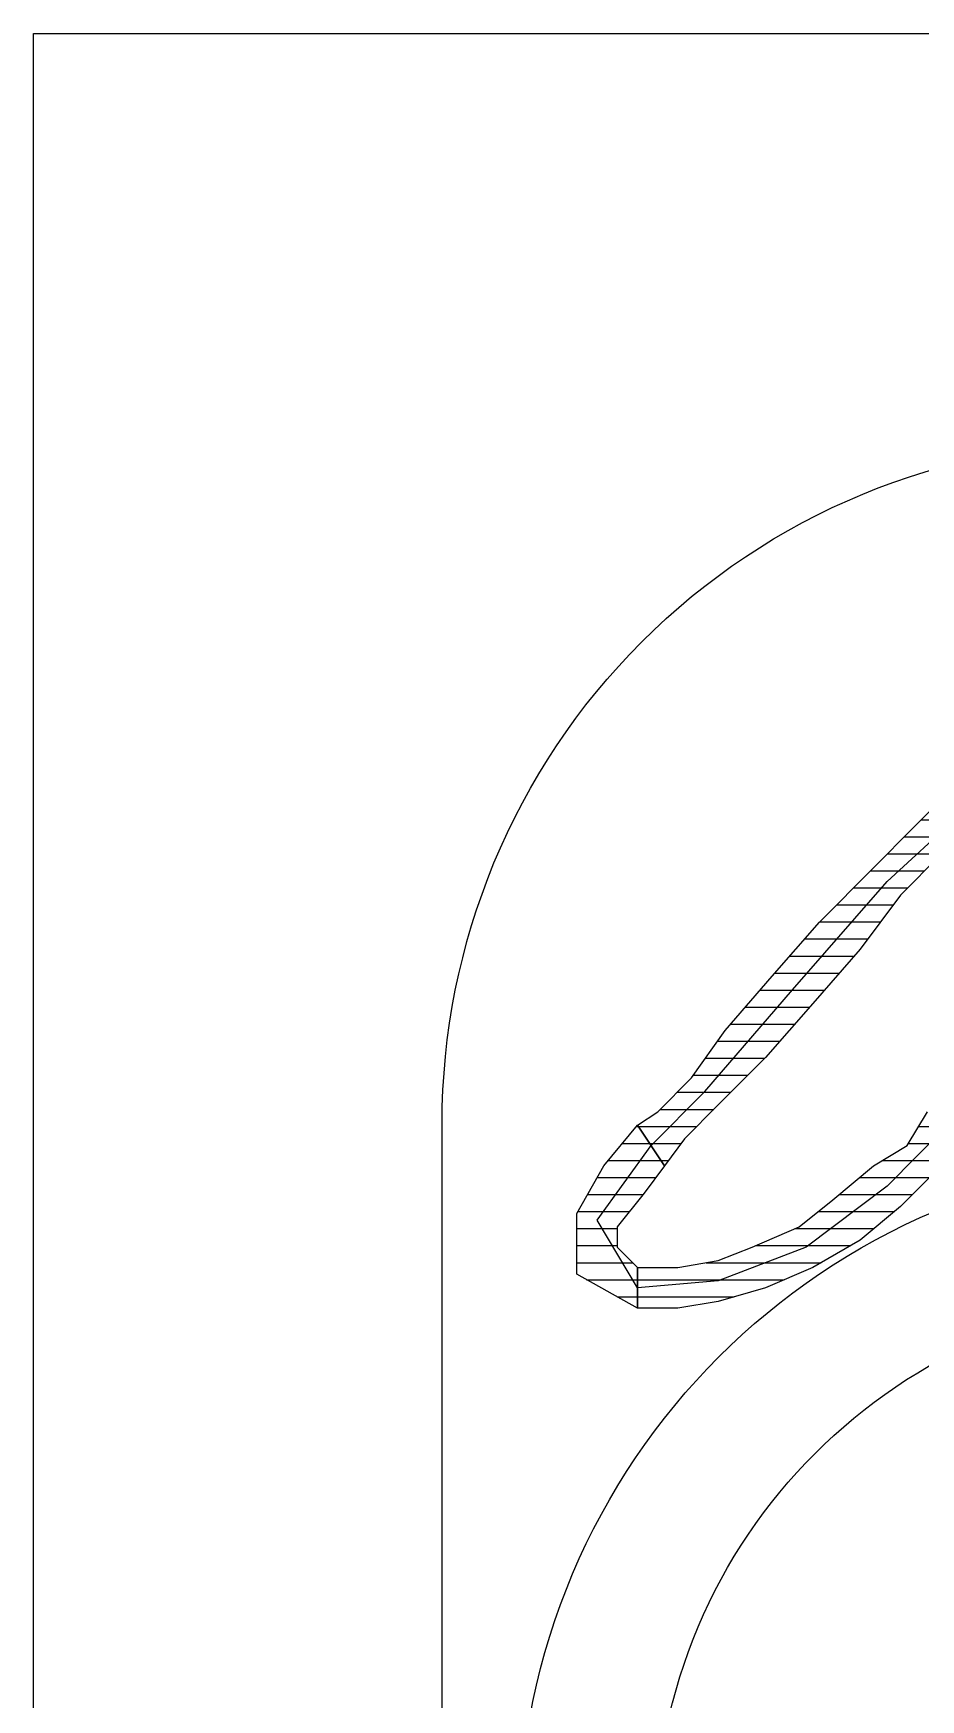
# Model space of a CAD drawing. Header units: millimetres. Extents: x 322668 to 332469, y 13187 to 20117.
# Drawn here: x 327566.42 to 327572.94, y 15771.57 to 15783.8 of the extents above; entities that cross this region are included whole.
import ezdxf

# ---------------------------------------------------------------- set-up
doc = ezdxf.new("R2010")
doc.units = ezdxf.units.MM
doc.header["$LTSCALE"] = 50
doc.header["$MEASUREMENT"] = 0
doc.layers.get('0').update_dxf_attribs({"linetype": 'CONTINUOUS'})
pattern_1 = [(360, (-5108.51305, -673.59423), (1e-16, 0.125), [25])]

# ---------------------------------------------------------------- blocks, each defined once
blk = doc.blocks.new('by')
at = {"ltscale": 30}
h = blk.add_hatch(dxfattribs=at)
h.set_pattern_fill('DC_LINES', color=256, scale=0.1, style=0)
h.set_pattern_definition(pattern_1)
edge = h.paths.add_edge_path(flags=0)
edge.add_line((6357.315, 2243.534), (6357.018, 2243.335))
edge.add_line((6357.018, 2243.335), (6356.721, 2243.037))
edge.add_line((6356.721, 2243.037), (6356.425, 2242.64))
edge.add_line((6356.425, 2242.64), (6356.078, 2242.242))
edge.add_line((6356.078, 2242.242), (6355.732, 2241.845))
edge.add_line((6355.732, 2241.845), (6355.385, 2241.497))
edge.add_line((6355.385, 2241.497), (6355.138, 2241.249))
edge.add_line((6355.138, 2241.249), (6354.99, 2241.05))
edge.add_line((6354.99, 2241.05), (6354.792, 2241.348))
edge.add_line((6354.792, 2241.348), (6354.94, 2241.447))
edge.add_line((6354.94, 2241.447), (6355.187, 2241.696))
edge.add_line((6355.187, 2241.696), (6355.435, 2242.043))
edge.add_line((6355.435, 2242.043), (6355.781, 2242.441))
edge.add_line((6355.781, 2242.441), (6356.128, 2242.838))
edge.add_line((6356.128, 2242.838), (6356.523, 2243.236))
edge.add_line((6356.523, 2243.236), (6356.82, 2243.534))
edge.add_line((6356.82, 2243.534), (6357.117, 2243.832))
h = blk.add_hatch(dxfattribs=at)
h.set_pattern_fill('DC_LINES', color=256, scale=0.1, style=0)
h.set_pattern_definition(pattern_1)
edge = h.paths.add_edge_path(flags=0)
edge.add_line((6354.792, 2240.305), (6355.089, 2240.305))
edge.add_line((6355.089, 2240.305), (6355.385, 2240.355))
edge.add_line((6355.385, 2240.355), (6355.633, 2240.454))
edge.add_line((6355.633, 2240.454), (6355.979, 2240.603))
edge.add_line((6355.979, 2240.603), (6356.226, 2240.802))
edge.add_line((6356.226, 2240.802), (6356.523, 2241.05))
edge.add_line((6356.523, 2241.05), (6356.771, 2241.199))
edge.add_line((6356.771, 2241.199), (6356.92, 2241.447))
edge.add_line((6356.92, 2241.447), (6357.217, 2241.249))
edge.add_line((6357.217, 2241.249), (6356.968, 2241))
edge.add_line((6356.968, 2241), (6356.721, 2240.752))
edge.add_line((6356.721, 2240.752), (6356.425, 2240.504))
edge.add_line((6356.425, 2240.504), (6356.078, 2240.305))
edge.add_line((6356.078, 2240.305), (6355.732, 2240.156))
edge.add_line((6355.732, 2240.156), (6355.385, 2240.056))
edge.add_line((6355.385, 2240.056), (6355.089, 2240.007))
edge.add_line((6355.089, 2240.007), (6354.792, 2240.007))
h = blk.add_hatch(dxfattribs=at)
h.set_pattern_fill('DC_LINES', color=256, scale=0.1, style=0)
h.set_pattern_definition(pattern_1)
edge = h.paths.add_edge_path(flags=0)
edge.add_line((6354.99, 2241.05), (6354.842, 2240.851))
edge.add_line((6354.842, 2240.851), (6354.643, 2240.603))
edge.add_line((6354.643, 2240.603), (6354.643, 2240.454))
edge.add_line((6354.643, 2240.454), (6354.792, 2240.305))
edge.add_line((6354.792, 2240.305), (6354.792, 2240.007))
edge.add_line((6354.792, 2240.007), (6354.346, 2240.255))
edge.add_line((6354.346, 2240.255), (6354.346, 2240.702))
edge.add_line((6354.346, 2240.702), (6354.545, 2241.05))
edge.add_line((6354.545, 2241.05), (6354.792, 2241.348))
for p, q in [((6356.82, 2243.534, -4.505), (6357.117, 2243.832, -4.505)), ((6356.623, 2243.136, -4.505), (6357.217, 2243.683, -4.505)), ((6356.523, 2243.236, -4.505), (6356.82, 2243.534, -4.505)), ((6356.128, 2242.838, -4.505), (6356.523, 2243.236, -4.505)), ((6357.018, 2243.335, -4.505), (6356.721, 2243.037, -4.505)), ((6355.929, 2242.342, -4.505), (6356.623, 2243.136, -4.505)), ((6356.721, 2243.037, -4.505), (6356.425, 2242.64, -4.505)), ((6355.781, 2242.441, -4.505), (6356.128, 2242.838, -4.505)), ((6356.425, 2242.64, -4.505), (6356.078, 2242.242, -4.505)), ((6355.435, 2242.043, -4.505), (6355.781, 2242.441, -4.505)), ((6355.287, 2241.596, -4.505), (6355.929, 2242.342, -4.505)), ((6356.078, 2242.242, -4.505), (6355.732, 2241.845, -4.505)), ((6355.187, 2241.696, -4.505), (6355.435, 2242.043, -4.505)), ((6355.732, 2241.845, -4.505), (6355.385, 2241.497, -4.505)), ((6354.94, 2241.447, -4.505), (6355.187, 2241.696, -4.505)), ((6354.891, 2241.199, -4.505), (6355.287, 2241.596, -4.505)), ((6354.792, 2241.348, -4.505), (6354.94, 2241.447, -4.505)), ((6355.385, 2241.497, -4.505), (6355.138, 2241.249, -4.505)), ((6356.771, 2241.199, -4.505), (6356.92, 2241.447, -4.505)), ((6354.545, 2241.05, -4.505), (6354.792, 2241.348, -4.505)), ((6354.99, 2241.05, -4.505), (6354.792, 2241.348, -4.505)), ((6354.792, 2241.348, -4.505), (6354.792, 2241.348, -4.505)), ((6354.792, 2241.348, -4.505), (6354.99, 2241.05, -4.505)), ((6357.068, 2241.348, -4.505), (6356.623, 2240.901, -4.505)), ((6354.495, 2240.653, -4.505), (6354.891, 2241.199, -4.505)), ((6355.138, 2241.249, -4.505), (6354.99, 2241.05, -4.505)), ((6356.523, 2241.05, -4.505), (6356.771, 2241.199, -4.505)), ((6354.346, 2240.702, -4.505), (6354.545, 2241.05, -4.505)), ((6354.99, 2241.05, -4.505), (6354.842, 2240.851, -4.505)), ((6354.99, 2241.05, -4.505), (6354.99, 2241.05, -4.505)), ((6354.99, 2241.05, -4.505), (6354.99, 2241.05, -4.505)), ((6356.226, 2240.802, -4.505), (6356.523, 2241.05, -4.505)), ((6356.968, 2241, -4.505), (6356.721, 2240.752, -4.505)), ((6354.842, 2240.851, -4.505), (6354.643, 2240.603, -4.505)), ((6355.979, 2240.603, -4.505), (6356.226, 2240.802, -4.505)), ((6356.623, 2240.901, -4.505), (6356.029, 2240.454, -4.505)), ((6354.346, 2240.255, -4.505), (6354.346, 2240.702, -4.505)), ((6356.721, 2240.752, -4.505), (6356.425, 2240.504, -4.505)), ((6354.792, 2240.156, -4.505), (6354.495, 2240.653, -4.505)), ((6354.643, 2240.603, -4.505), (6354.643, 2240.454, -4.505)), ((6355.633, 2240.454, -4.505), (6355.979, 2240.603, -4.505)), ((6354.643, 2240.454, -4.505), (6354.792, 2240.305, -4.505)), ((6356.029, 2240.454, -4.505), (6355.385, 2240.206, -4.505)), ((6355.385, 2240.355, -4.505), (6355.633, 2240.454, -4.505)), ((6356.425, 2240.504, -4.505), (6356.078, 2240.305, -4.505)), ((6354.792, 2240.305, -4.505), (6354.792, 2240.305, -4.505)), ((6354.792, 2240.305, -4.505), (6355.089, 2240.305, -4.505)), ((6354.792, 2240.007, -4.505), (6354.792, 2240.305, -4.505)), ((6354.792, 2240.305, -4.505), (6354.792, 2240.305, -4.505)), ((6354.792, 2240.305, -4.505), (6354.792, 2240.007, -4.505)), ((6355.089, 2240.305, -4.505), (6355.385, 2240.355, -4.505)), ((6356.078, 2240.305, -4.505), (6355.732, 2240.156, -4.505)), ((6354.792, 2240.007, -4.505), (6354.346, 2240.255, -4.505)), ((6355.385, 2240.206, -4.505), (6354.792, 2240.156, -4.505)), ((6355.385, 2240.056, -4.505), (6355.089, 2240.007, -4.505)), ((6355.732, 2240.156, -4.505), (6355.385, 2240.056, -4.505)), ((6355.089, 2240.007, -4.505), (6354.792, 2240.007, -4.505)), ((6354.792, 2240.007, -4.505), (6354.792, 2240.007, -4.505))]:
    blk.add_line(p, q, dxfattribs=at)
at = {"ltscale": 30, "elevation": -4.505}
blk.add_lwpolyline([(6387.358, 2196.359), (6350.358, 2196.359), (6350.358, 2249.359), (6387.358, 2249.359)], close=True, dxfattribs=at)
blk.add_lwpolyline([(6379.358, 2199.359), (6358.358, 2199.359, -0.414214), (6353.358, 2204.359), (6353.358, 2241.359, -0.414214), (6358.358, 2246.359), (6379.358, 2246.359, -0.414214), (6384.358, 2241.359), (6384.358, 2204.359, -0.414214)], format="xyb", close=True, dxfattribs=at)
at = {"ltscale": 30}
for radius in [5, 4]:
    blk.add_circle((6358.923, 2236.112, -4.505), radius, dxfattribs=at)

msp = doc.modelspace()

# ---------------------------------------------------------------- block references
msp.add_blockref('by', (321216.067, 13534.441, 4.505))

doc.saveas('drawing.dxf')
